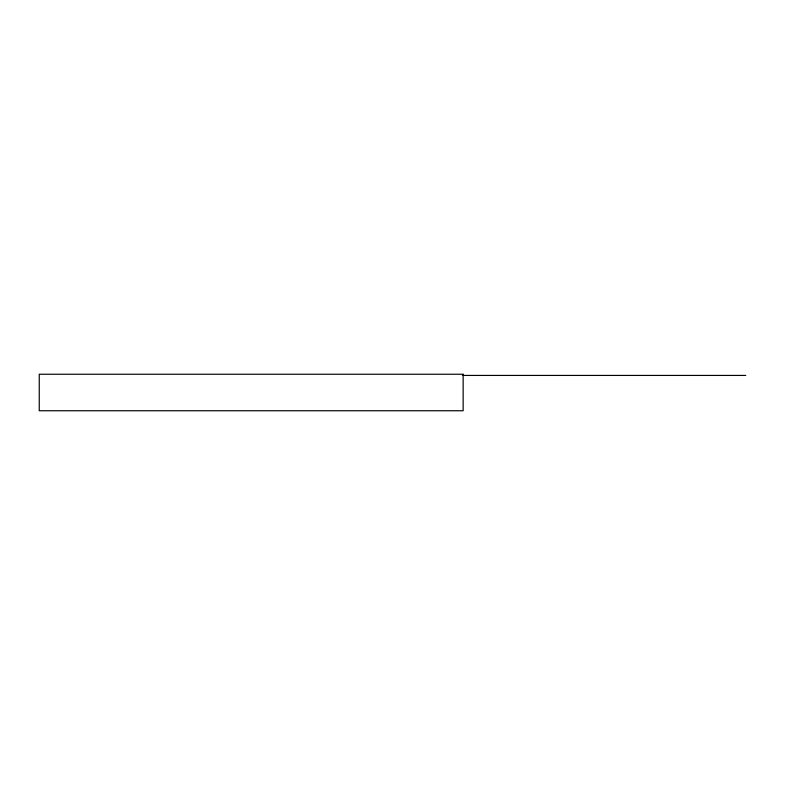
<?xml version="1.0" encoding="UTF-8"?>
<svg xmlns="http://www.w3.org/2000/svg" width="785" height="785" viewBox="0 0 785 785"><rect width="100%" height="100%" fill="white"/><g stroke="black" fill="none" stroke-linecap="round" stroke-linejoin="round"><path stroke-width="1.18" d="M462.414 375.426L745.75 375.426M463.15 374.249L39.25 374.249L39.25 410.751L463.15 410.751L463.15 374.249"/></g></svg>
